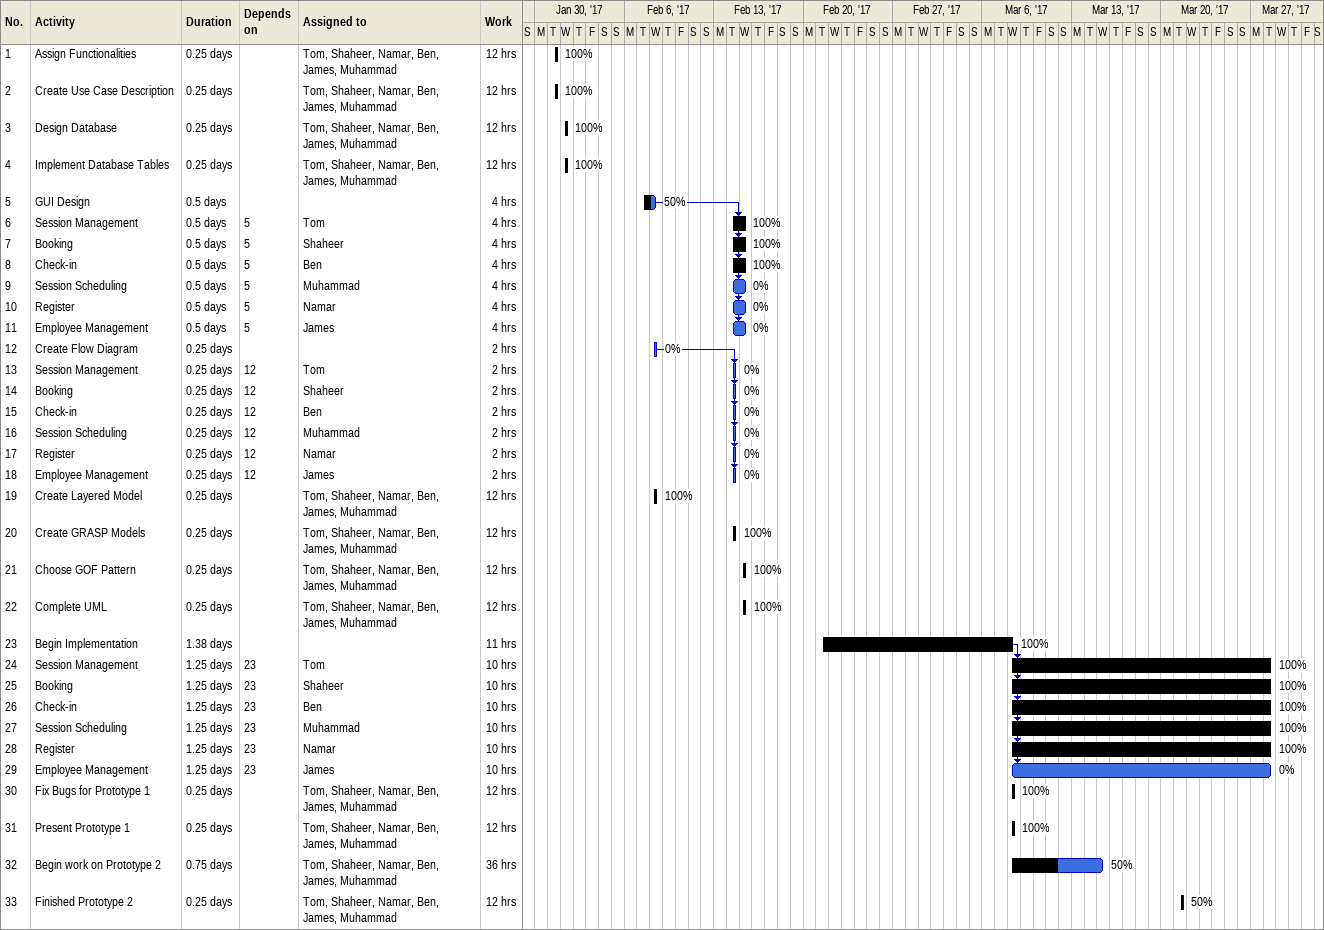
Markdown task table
| ID | Task | Duration | Start | Finish | Predecessors | Resources | % complete | Work (h) |
|---|---|---|---|---|---|---|---|---|
| 1 | Assign Functionalities | 0.25d | 2017-01-31 | 2017-01-31 |  | Tom, Shaheer, Namar, Ben, James, Muhammad | 100 | 12 |
| 2 | Create Use Case Description | 0.25d | 2017-01-31 | 2017-01-31 |  | Tom, Shaheer, Namar, Ben, James, Muhammad | 100 | 12 |
| 3 | Design Database | 0.25d | 2017-02-01 | 2017-02-01 |  | Tom, Shaheer, Namar, Ben, James, Muhammad | 100 | 12 |
| 4 | Implement Database Tables | 0.25d | 2017-02-01 | 2017-02-01 |  | Tom, Shaheer, Namar, Ben, James, Muhammad | 100 | 12 |
| 5 | GUI Design | 0.5d | 2017-02-07 | 2017-02-08 |  |  | 50 | 4 |
| 6 | Session Management | 0.5d | 2017-02-14 | 2017-02-15 | 5 | Tom | 100 | 4 |
| 7 | Booking | 0.5d | 2017-02-14 | 2017-02-15 | 5 | Shaheer | 100 | 4 |
| 8 | Check-in | 0.5d | 2017-02-14 | 2017-02-15 | 5 | Ben | 100 | 4 |
| 9 | Session Scheduling | 0.5d | 2017-02-14 | 2017-02-15 | 5 | Muhammad | 0 | 4 |
| 10 | Register | 0.5d | 2017-02-14 | 2017-02-15 | 5 | Namar | 0 | 4 |
| 11 | Employee Management | 0.5d | 2017-02-14 | 2017-02-15 | 5 | James | 0 | 4 |
| 12 | Create Flow Diagram | 0.25d | 2017-02-08 | 2017-02-08 |  |  | 0 | 2 |
| 13 | Session Management | 0.25d | 2017-02-14 | 2017-02-14 | 12 | Tom | 0 | 2 |
| 14 | Booking | 0.25d | 2017-02-14 | 2017-02-14 | 12 | Shaheer | 0 | 2 |
| 15 | Check-in | 0.25d | 2017-02-14 | 2017-02-14 | 12 | Ben | 0 | 2 |
| 16 | Session Scheduling | 0.25d | 2017-02-14 | 2017-02-14 | 12 | Muhammad | 0 | 2 |
| 17 | Register | 0.25d | 2017-02-14 | 2017-02-14 | 12 | Namar | 0 | 2 |
| 18 | Employee Management | 0.25d | 2017-02-14 | 2017-02-14 | 12 | James | 0 | 2 |
| 19 | Create Layered Model | 0.25d | 2017-02-08 | 2017-02-08 |  | Tom, Shaheer, Namar, Ben, James, Muhammad | 100 | 12 |
| 20 | Create GRASP Models | 0.25d | 2017-02-14 | 2017-02-14 |  | Tom, Shaheer, Namar, Ben, James, Muhammad | 100 | 12 |
| 21 | Choose GOF Pattern | 0.25d | 2017-02-15 | 2017-02-15 |  | Tom, Shaheer, Namar, Ben, James, Muhammad | 100 | 12 |
| 22 | Complete UML | 0.25d | 2017-02-15 | 2017-02-15 |  | Tom, Shaheer, Namar, Ben, James, Muhammad | 100 | 12 |
| 23 | Begin Implementation | 1.38d | 2017-02-21 | 2017-03-08 |  |  | 100 | 11 |
| 24 | Session Management | 1.25d | 2017-03-08 | 2017-03-28 | 23 | Tom | 100 | 10 |
| 25 | Booking | 1.25d | 2017-03-08 | 2017-03-28 | 23 | Shaheer | 100 | 10 |
| 26 | Check-in | 1.25d | 2017-03-08 | 2017-03-28 | 23 | Ben | 100 | 10 |
| 27 | Session Scheduling | 1.25d | 2017-03-08 | 2017-03-28 | 23 | Muhammad | 100 | 10 |
| 28 | Register | 1.25d | 2017-03-08 | 2017-03-28 | 23 | Namar | 100 | 10 |
| 29 | Employee Management | 1.25d | 2017-03-08 | 2017-03-28 | 23 | James | 0 | 10 |
| 30 | Fix Bugs for Prototype 1 | 0.25d | 2017-03-08 | 2017-03-08 |  | Tom, Shaheer, Namar, Ben, James, Muhammad | 100 | 12 |
| 31 | Present Prototype 1 | 0.25d | 2017-03-08 | 2017-03-08 |  | Tom, Shaheer, Namar, Ben, James, Muhammad | 100 | 12 |
| 32 | Begin work on Prototype 2 | 0.75d | 2017-03-08 | 2017-03-15 |  | Tom, Shaheer, Namar, Ben, James, Muhammad | 50 | 36 |
| 33 | Finished Prototype 2 | 0.25d | 2017-03-21 | 2017-03-21 |  | Tom, Shaheer, Namar, Ben, James, Muhammad | 50 | 12 |
